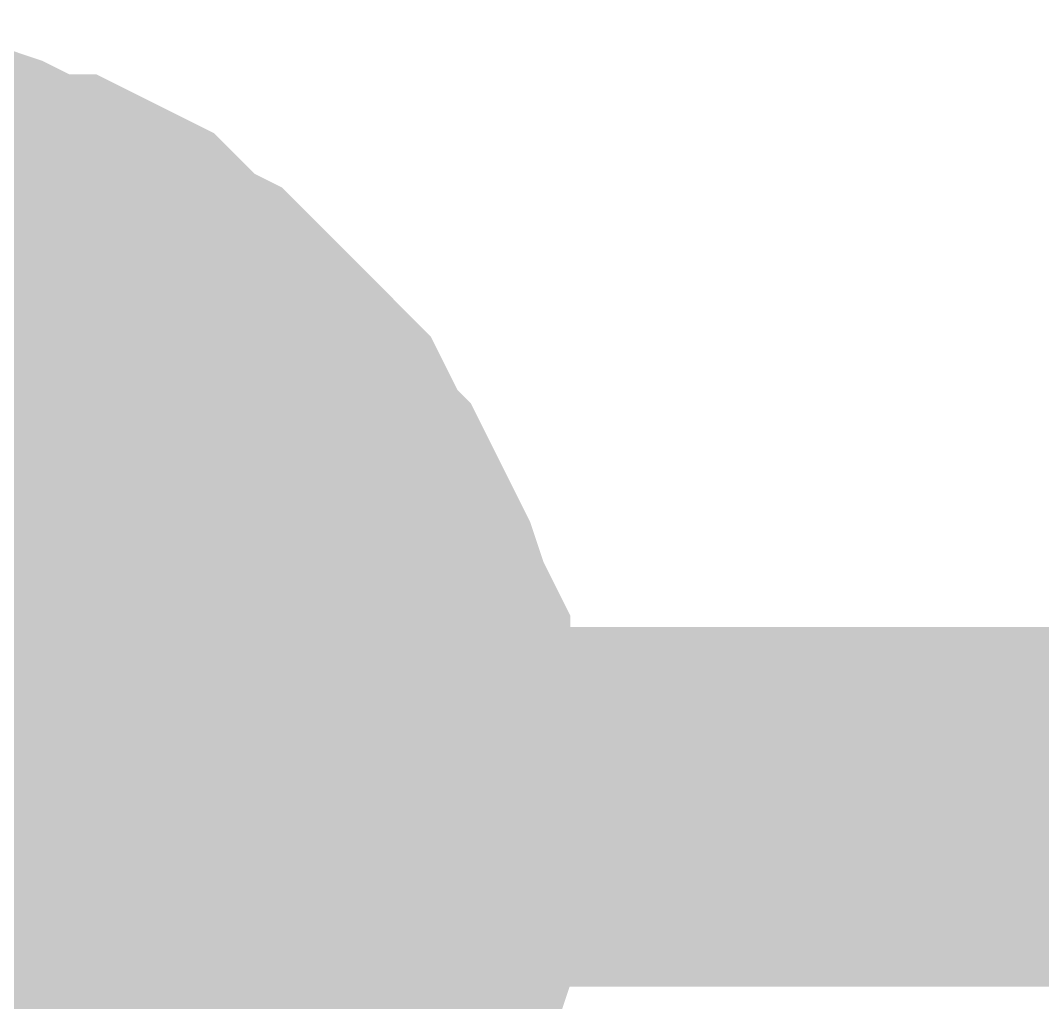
# Model space of a CAD drawing. Header units: inches. Extents: x 0 to 22.3, y 0 to 15.7.
# Drawn here: x 14.20782 to 14.24135, y 13.69307 to 13.72528 of the extents above; entities that cross this region are included whole.
import ezdxf

# ---------------------------------------------------------------- set-up
doc = ezdxf.new("R2010")
doc.units = ezdxf.units.IN
doc.header["$MEASUREMENT"] = 0
doc.layers.add('Sheet', color=255, linetype='Continuous')

msp = doc.modelspace()

# ---------------------------------------------------------------- linework, layer by layer
at = {"layer": 'Sheet'}
for points in [[(14.200955, 13.719378, 0.0118, 0.0118, 0), (14.202282, 13.719378, 0.0118, 0.0118, 0), (14.203166, 13.718936, 0.0118, 0.0118, 0), (14.20405, 13.718936, 0.0118, 0.0118, 0), (14.204934, 13.718936, 0.0118, 0.0118, 0), (14.20626, 13.718494, 0.0118, 0.0118, 0), (14.207144, 13.718052, 0.0118, 0.0118, 0), (14.208028, 13.71761, 0.0118, 0.0118, 0), (14.208912, 13.71761, 0.0118, 0.0118, 0), (14.209796, 13.717168, 0.0118, 0.0118, 0), (14.21068, 13.716726, 0.0118, 0.0118, 0), (14.211564, 13.715842, 0.0118, 0.0118, 0), (14.212006, 13.7154, 0.0118, 0.0118, 0), (14.212891, 13.714958, 0.0118, 0.0118, 0), (14.213775, 13.714074, 0.0118, 0.0118, 0), (14.214217, 13.713632, 0.0118, 0.0118, 0), (14.215101, 13.712748, 0.0118, 0.0118, 0), (14.215543, 13.712306, 0.0118, 0.0118, 0), (14.216427, 13.711422, 0.0118, 0.0118, 0), (14.216869, 13.710538, 0.0118, 0.0118, 0), (14.217311, 13.709654, 0.0118, 0.0118, 0), (14.217753, 13.709212, 0.0118, 0.0118, 0), (14.218195, 13.708328, 0.0118, 0.0118, 0), (14.218637, 13.707444, 0.0118, 0.0118, 0), (14.219079, 13.70656, 0.0118, 0.0118, 0), (14.219521, 13.705234, 0.0118, 0.0118, 0), (14.219963, 13.70435, 0.0118, 0.0118, 0), (14.219963, 13.703466, 0.0118, 0.0118, 0), (14.219963, 13.702582, 0.0118, 0.0118, 0), (14.220405, 13.701698, 0.0118, 0.0118, 0), (14.220405, 13.700372, 0.0118, 0.0118, 0), (14.220405, 13.699488, 0.0118, 0.0118, 0)], [(14.200955, 13.719378, 0.0118, 0.0118, 0), (14.202282, 13.719378, 0.0118, 0.0118, 0), (14.203166, 13.718936, 0.0118, 0.0118, 0), (14.20405, 13.718936, 0.0118, 0.0118, 0), (14.204934, 13.718936, 0.0118, 0.0118, 0), (14.20626, 13.718494, 0.0118, 0.0118, 0), (14.207144, 13.718052, 0.0118, 0.0118, 0), (14.208028, 13.71761, 0.0118, 0.0118, 0), (14.208912, 13.71761, 0.0118, 0.0118, 0), (14.209796, 13.717168, 0.0118, 0.0118, 0), (14.21068, 13.716726, 0.0118, 0.0118, 0), (14.211564, 13.715842, 0.0118, 0.0118, 0), (14.212006, 13.7154, 0.0118, 0.0118, 0), (14.212891, 13.714958, 0.0118, 0.0118, 0), (14.213775, 13.714074, 0.0118, 0.0118, 0), (14.214217, 13.713632, 0.0118, 0.0118, 0), (14.215101, 13.712748, 0.0118, 0.0118, 0), (14.215543, 13.712306, 0.0118, 0.0118, 0), (14.216427, 13.711422, 0.0118, 0.0118, 0), (14.216869, 13.710538, 0.0118, 0.0118, 0), (14.217311, 13.709654, 0.0118, 0.0118, 0), (14.217753, 13.709212, 0.0118, 0.0118, 0), (14.218195, 13.708328, 0.0118, 0.0118, 0), (14.218637, 13.707444, 0.0118, 0.0118, 0), (14.219079, 13.70656, 0.0118, 0.0118, 0), (14.219521, 13.705234, 0.0118, 0.0118, 0), (14.219963, 13.70435, 0.0118, 0.0118, 0), (14.219963, 13.703466, 0.0118, 0.0118, 0), (14.219963, 13.702582, 0.0118, 0.0118, 0), (14.220405, 13.701698, 0.0118, 0.0118, 0), (14.220405, 13.700372, 0.0118, 0.0118, 0), (14.220405, 13.699488, 0.0118, 0.0118, 0)], [(14.200955, 13.719378, 0.0118, 0.0118, 0), (14.202282, 13.719378, 0.0118, 0.0118, 0), (14.203166, 13.718936, 0.0118, 0.0118, 0), (14.20405, 13.718936, 0.0118, 0.0118, 0), (14.204934, 13.718936, 0.0118, 0.0118, 0), (14.20626, 13.718494, 0.0118, 0.0118, 0), (14.207144, 13.718052, 0.0118, 0.0118, 0), (14.208028, 13.71761, 0.0118, 0.0118, 0), (14.208912, 13.71761, 0.0118, 0.0118, 0), (14.209796, 13.717168, 0.0118, 0.0118, 0), (14.21068, 13.716726, 0.0118, 0.0118, 0), (14.211564, 13.715842, 0.0118, 0.0118, 0), (14.212006, 13.7154, 0.0118, 0.0118, 0), (14.212891, 13.714958, 0.0118, 0.0118, 0), (14.213775, 13.714074, 0.0118, 0.0118, 0), (14.214217, 13.713632, 0.0118, 0.0118, 0), (14.215101, 13.712748, 0.0118, 0.0118, 0), (14.215543, 13.712306, 0.0118, 0.0118, 0), (14.216427, 13.711422, 0.0118, 0.0118, 0), (14.216869, 13.710538, 0.0118, 0.0118, 0), (14.217311, 13.709654, 0.0118, 0.0118, 0), (14.217753, 13.709212, 0.0118, 0.0118, 0), (14.218195, 13.708328, 0.0118, 0.0118, 0), (14.218637, 13.707444, 0.0118, 0.0118, 0), (14.219079, 13.70656, 0.0118, 0.0118, 0), (14.219521, 13.705234, 0.0118, 0.0118, 0), (14.219963, 13.70435, 0.0118, 0.0118, 0), (14.219963, 13.703466, 0.0118, 0.0118, 0), (14.219963, 13.702582, 0.0118, 0.0118, 0), (14.220405, 13.701698, 0.0118, 0.0118, 0), (14.220405, 13.700372, 0.0118, 0.0118, 0), (14.220405, 13.699488, 0.0118, 0.0118, 0)], [(14.200955, 13.719378, 0.0118, 0.0118, 0), (14.202282, 13.719378, 0.0118, 0.0118, 0), (14.203166, 13.718936, 0.0118, 0.0118, 0), (14.20405, 13.718936, 0.0118, 0.0118, 0), (14.204934, 13.718936, 0.0118, 0.0118, 0), (14.20626, 13.718494, 0.0118, 0.0118, 0), (14.207144, 13.718052, 0.0118, 0.0118, 0), (14.208028, 13.71761, 0.0118, 0.0118, 0), (14.208912, 13.71761, 0.0118, 0.0118, 0), (14.209796, 13.717168, 0.0118, 0.0118, 0), (14.21068, 13.716726, 0.0118, 0.0118, 0), (14.211564, 13.715842, 0.0118, 0.0118, 0), (14.212006, 13.7154, 0.0118, 0.0118, 0), (14.212891, 13.714958, 0.0118, 0.0118, 0), (14.213775, 13.714074, 0.0118, 0.0118, 0), (14.214217, 13.713632, 0.0118, 0.0118, 0), (14.215101, 13.712748, 0.0118, 0.0118, 0), (14.215543, 13.712306, 0.0118, 0.0118, 0), (14.216427, 13.711422, 0.0118, 0.0118, 0), (14.216869, 13.710538, 0.0118, 0.0118, 0), (14.217311, 13.709654, 0.0118, 0.0118, 0), (14.217753, 13.709212, 0.0118, 0.0118, 0), (14.218195, 13.708328, 0.0118, 0.0118, 0), (14.218637, 13.707444, 0.0118, 0.0118, 0), (14.219079, 13.70656, 0.0118, 0.0118, 0), (14.219521, 13.705234, 0.0118, 0.0118, 0), (14.219963, 13.70435, 0.0118, 0.0118, 0), (14.219963, 13.703466, 0.0118, 0.0118, 0), (14.219963, 13.702582, 0.0118, 0.0118, 0), (14.220405, 13.701698, 0.0118, 0.0118, 0), (14.220405, 13.700372, 0.0118, 0.0118, 0), (14.220405, 13.699488, 0.0118, 0.0118, 0)], [(14.200955, 13.719378, 0.0118, 0.0118, 0), (14.202282, 13.719378, 0.0118, 0.0118, 0), (14.203166, 13.718936, 0.0118, 0.0118, 0), (14.20405, 13.718936, 0.0118, 0.0118, 0), (14.204934, 13.718936, 0.0118, 0.0118, 0), (14.20626, 13.718494, 0.0118, 0.0118, 0), (14.207144, 13.718052, 0.0118, 0.0118, 0), (14.208028, 13.71761, 0.0118, 0.0118, 0), (14.208912, 13.71761, 0.0118, 0.0118, 0), (14.209796, 13.717168, 0.0118, 0.0118, 0), (14.21068, 13.716726, 0.0118, 0.0118, 0), (14.211564, 13.715842, 0.0118, 0.0118, 0), (14.212006, 13.7154, 0.0118, 0.0118, 0), (14.212891, 13.714958, 0.0118, 0.0118, 0), (14.213775, 13.714074, 0.0118, 0.0118, 0), (14.214217, 13.713632, 0.0118, 0.0118, 0), (14.215101, 13.712748, 0.0118, 0.0118, 0), (14.215543, 13.712306, 0.0118, 0.0118, 0), (14.216427, 13.711422, 0.0118, 0.0118, 0), (14.216869, 13.710538, 0.0118, 0.0118, 0), (14.217311, 13.709654, 0.0118, 0.0118, 0), (14.217753, 13.709212, 0.0118, 0.0118, 0), (14.218195, 13.708328, 0.0118, 0.0118, 0), (14.218637, 13.707444, 0.0118, 0.0118, 0), (14.219079, 13.70656, 0.0118, 0.0118, 0), (14.219521, 13.705234, 0.0118, 0.0118, 0), (14.219963, 13.70435, 0.0118, 0.0118, 0), (14.219963, 13.703466, 0.0118, 0.0118, 0), (14.219963, 13.702582, 0.0118, 0.0118, 0), (14.220405, 13.701698, 0.0118, 0.0118, 0), (14.220405, 13.700372, 0.0118, 0.0118, 0), (14.220405, 13.699488, 0.0118, 0.0118, 0)], [(14.200955, 13.719378, 0.0118, 0.0118, 0), (14.202282, 13.719378, 0.0118, 0.0118, 0), (14.203166, 13.718936, 0.0118, 0.0118, 0), (14.20405, 13.718936, 0.0118, 0.0118, 0), (14.204934, 13.718936, 0.0118, 0.0118, 0), (14.20626, 13.718494, 0.0118, 0.0118, 0), (14.207144, 13.718052, 0.0118, 0.0118, 0), (14.208028, 13.71761, 0.0118, 0.0118, 0), (14.208912, 13.71761, 0.0118, 0.0118, 0), (14.209796, 13.717168, 0.0118, 0.0118, 0), (14.21068, 13.716726, 0.0118, 0.0118, 0), (14.211564, 13.715842, 0.0118, 0.0118, 0), (14.212006, 13.7154, 0.0118, 0.0118, 0), (14.212891, 13.714958, 0.0118, 0.0118, 0), (14.213775, 13.714074, 0.0118, 0.0118, 0), (14.214217, 13.713632, 0.0118, 0.0118, 0), (14.215101, 13.712748, 0.0118, 0.0118, 0), (14.215543, 13.712306, 0.0118, 0.0118, 0), (14.216427, 13.711422, 0.0118, 0.0118, 0), (14.216869, 13.710538, 0.0118, 0.0118, 0), (14.217311, 13.709654, 0.0118, 0.0118, 0), (14.217753, 13.709212, 0.0118, 0.0118, 0), (14.218195, 13.708328, 0.0118, 0.0118, 0), (14.218637, 13.707444, 0.0118, 0.0118, 0), (14.219079, 13.70656, 0.0118, 0.0118, 0), (14.219521, 13.705234, 0.0118, 0.0118, 0), (14.219963, 13.70435, 0.0118, 0.0118, 0), (14.219963, 13.703466, 0.0118, 0.0118, 0), (14.219963, 13.702582, 0.0118, 0.0118, 0), (14.220405, 13.701698, 0.0118, 0.0118, 0), (14.220405, 13.700372, 0.0118, 0.0118, 0), (14.220405, 13.699488, 0.0118, 0.0118, 0)], [(14.204934, 13.718936, 0.0039, 0.0039, 0), (14.20626, 13.718494, 0.0039, 0.0039, 0), (14.207144, 13.718052, 0.0039, 0.0039, 0), (14.208028, 13.71761, 0.0039, 0.0039, 0), (14.208912, 13.71761, 0.0039, 0.0039, 0), (14.209796, 13.717168, 0.0039, 0.0039, 0), (14.21068, 13.716726, 0.0039, 0.0039, 0), (14.211564, 13.715842, 0.0039, 0.0039, 0), (14.212006, 13.7154, 0.0039, 0.0039, 0), (14.212891, 13.714958, 0.0039, 0.0039, 0), (14.213775, 13.714074, 0.0039, 0.0039, 0), (14.214217, 13.713632, 0.0039, 0.0039, 0), (14.215101, 13.712748, 0.0039, 0.0039, 0), (14.215543, 13.712306, 0.0039, 0.0039, 0), (14.216427, 13.711422, 0.0039, 0.0039, 0), (14.216869, 13.710538, 0.0039, 0.0039, 0), (14.217311, 13.709654, 0.0039, 0.0039, 0), (14.217753, 13.709212, 0.0039, 0.0039, 0), (14.218195, 13.708328, 0.0039, 0.0039, 0), (14.218637, 13.707444, 0.0039, 0.0039, 0), (14.219079, 13.70656, 0.0039, 0.0039, 0), (14.219521, 13.705234, 0.0039, 0.0039, 0), (14.219963, 13.70435, 0.0039, 0.0039, 0), (14.219963, 13.703466, 0.0039, 0.0039, 0), (14.219963, 13.702582, 0.0039, 0.0039, 0), (14.220405, 13.701698, 0.0039, 0.0039, 0), (14.220405, 13.700372, 0.0039, 0.0039, 0), (14.220405, 13.699488, 0.0039, 0.0039, 0)], [(14.204934, 13.718936, 0.0039, 0.0039, 0), (14.20626, 13.718494, 0.0039, 0.0039, 0), (14.207144, 13.718052, 0.0039, 0.0039, 0), (14.208028, 13.71761, 0.0039, 0.0039, 0), (14.208912, 13.71761, 0.0039, 0.0039, 0), (14.209796, 13.717168, 0.0039, 0.0039, 0), (14.21068, 13.716726, 0.0039, 0.0039, 0), (14.211564, 13.715842, 0.0039, 0.0039, 0), (14.212006, 13.7154, 0.0039, 0.0039, 0), (14.212891, 13.714958, 0.0039, 0.0039, 0), (14.213775, 13.714074, 0.0039, 0.0039, 0), (14.214217, 13.713632, 0.0039, 0.0039, 0), (14.215101, 13.712748, 0.0039, 0.0039, 0), (14.215543, 13.712306, 0.0039, 0.0039, 0), (14.216427, 13.711422, 0.0039, 0.0039, 0), (14.216869, 13.710538, 0.0039, 0.0039, 0), (14.217311, 13.709654, 0.0039, 0.0039, 0), (14.217753, 13.709212, 0.0039, 0.0039, 0), (14.218195, 13.708328, 0.0039, 0.0039, 0), (14.218637, 13.707444, 0.0039, 0.0039, 0), (14.219079, 13.70656, 0.0039, 0.0039, 0), (14.219521, 13.705234, 0.0039, 0.0039, 0), (14.219963, 13.70435, 0.0039, 0.0039, 0), (14.219963, 13.703466, 0.0039, 0.0039, 0), (14.219963, 13.702582, 0.0039, 0.0039, 0), (14.220405, 13.701698, 0.0039, 0.0039, 0), (14.220405, 13.700372, 0.0039, 0.0039, 0), (14.220405, 13.699488, 0.0039, 0.0039, 0)], [(14.204934, 13.718936, 0.0039, 0.0039, 0), (14.20626, 13.718494, 0.0039, 0.0039, 0), (14.207144, 13.718052, 0.0039, 0.0039, 0), (14.208028, 13.71761, 0.0039, 0.0039, 0), (14.208912, 13.71761, 0.0039, 0.0039, 0), (14.209796, 13.717168, 0.0039, 0.0039, 0), (14.21068, 13.716726, 0.0039, 0.0039, 0), (14.211564, 13.715842, 0.0039, 0.0039, 0), (14.212006, 13.7154, 0.0039, 0.0039, 0), (14.212891, 13.714958, 0.0039, 0.0039, 0), (14.213775, 13.714074, 0.0039, 0.0039, 0), (14.214217, 13.713632, 0.0039, 0.0039, 0), (14.215101, 13.712748, 0.0039, 0.0039, 0), (14.215543, 13.712306, 0.0039, 0.0039, 0), (14.216427, 13.711422, 0.0039, 0.0039, 0), (14.216869, 13.710538, 0.0039, 0.0039, 0), (14.217311, 13.709654, 0.0039, 0.0039, 0), (14.217753, 13.709212, 0.0039, 0.0039, 0), (14.218195, 13.708328, 0.0039, 0.0039, 0), (14.218637, 13.707444, 0.0039, 0.0039, 0), (14.219079, 13.70656, 0.0039, 0.0039, 0), (14.219521, 13.705234, 0.0039, 0.0039, 0), (14.219963, 13.70435, 0.0039, 0.0039, 0), (14.219963, 13.703466, 0.0039, 0.0039, 0), (14.219963, 13.702582, 0.0039, 0.0039, 0), (14.220405, 13.701698, 0.0039, 0.0039, 0), (14.220405, 13.700372, 0.0039, 0.0039, 0), (14.220405, 13.699488, 0.0039, 0.0039, 0)], [(14.204934, 13.718936, 0.0039, 0.0039, 0), (14.20626, 13.718494, 0.0039, 0.0039, 0), (14.207144, 13.718052, 0.0039, 0.0039, 0), (14.208028, 13.71761, 0.0039, 0.0039, 0), (14.208912, 13.71761, 0.0039, 0.0039, 0), (14.209796, 13.717168, 0.0039, 0.0039, 0), (14.21068, 13.716726, 0.0039, 0.0039, 0), (14.211564, 13.715842, 0.0039, 0.0039, 0), (14.212006, 13.7154, 0.0039, 0.0039, 0), (14.212891, 13.714958, 0.0039, 0.0039, 0), (14.213775, 13.714074, 0.0039, 0.0039, 0), (14.214217, 13.713632, 0.0039, 0.0039, 0), (14.215101, 13.712748, 0.0039, 0.0039, 0), (14.215543, 13.712306, 0.0039, 0.0039, 0), (14.216427, 13.711422, 0.0039, 0.0039, 0), (14.216869, 13.710538, 0.0039, 0.0039, 0), (14.217311, 13.709654, 0.0039, 0.0039, 0), (14.217753, 13.709212, 0.0039, 0.0039, 0), (14.218195, 13.708328, 0.0039, 0.0039, 0), (14.218637, 13.707444, 0.0039, 0.0039, 0), (14.219079, 13.70656, 0.0039, 0.0039, 0), (14.219521, 13.705234, 0.0039, 0.0039, 0), (14.219963, 13.70435, 0.0039, 0.0039, 0), (14.219963, 13.703466, 0.0039, 0.0039, 0), (14.219963, 13.702582, 0.0039, 0.0039, 0), (14.220405, 13.701698, 0.0039, 0.0039, 0), (14.220405, 13.700372, 0.0039, 0.0039, 0), (14.220405, 13.699488, 0.0039, 0.0039, 0)], [(14.204934, 13.718936, 0.0039, 0.0039, 0), (14.20626, 13.718494, 0.0039, 0.0039, 0), (14.207144, 13.718052, 0.0039, 0.0039, 0), (14.208028, 13.71761, 0.0039, 0.0039, 0), (14.208912, 13.71761, 0.0039, 0.0039, 0), (14.209796, 13.717168, 0.0039, 0.0039, 0), (14.21068, 13.716726, 0.0039, 0.0039, 0), (14.211564, 13.715842, 0.0039, 0.0039, 0), (14.212006, 13.7154, 0.0039, 0.0039, 0), (14.212891, 13.714958, 0.0039, 0.0039, 0), (14.213775, 13.714074, 0.0039, 0.0039, 0), (14.214217, 13.713632, 0.0039, 0.0039, 0), (14.215101, 13.712748, 0.0039, 0.0039, 0), (14.215543, 13.712306, 0.0039, 0.0039, 0), (14.216427, 13.711422, 0.0039, 0.0039, 0), (14.216869, 13.710538, 0.0039, 0.0039, 0), (14.217311, 13.709654, 0.0039, 0.0039, 0), (14.217753, 13.709212, 0.0039, 0.0039, 0), (14.218195, 13.708328, 0.0039, 0.0039, 0), (14.218637, 13.707444, 0.0039, 0.0039, 0), (14.219079, 13.70656, 0.0039, 0.0039, 0), (14.219521, 13.705234, 0.0039, 0.0039, 0), (14.219963, 13.70435, 0.0039, 0.0039, 0), (14.219963, 13.703466, 0.0039, 0.0039, 0), (14.219963, 13.702582, 0.0039, 0.0039, 0), (14.220405, 13.701698, 0.0039, 0.0039, 0), (14.220405, 13.700372, 0.0039, 0.0039, 0), (14.220405, 13.699488, 0.0039, 0.0039, 0)], [(14.204934, 13.718936, 0.0039, 0.0039, 0), (14.20626, 13.718494, 0.0039, 0.0039, 0), (14.207144, 13.718052, 0.0039, 0.0039, 0), (14.208028, 13.71761, 0.0039, 0.0039, 0), (14.208912, 13.71761, 0.0039, 0.0039, 0), (14.209796, 13.717168, 0.0039, 0.0039, 0), (14.21068, 13.716726, 0.0039, 0.0039, 0), (14.211564, 13.715842, 0.0039, 0.0039, 0), (14.212006, 13.7154, 0.0039, 0.0039, 0), (14.212891, 13.714958, 0.0039, 0.0039, 0), (14.213775, 13.714074, 0.0039, 0.0039, 0), (14.214217, 13.713632, 0.0039, 0.0039, 0), (14.215101, 13.712748, 0.0039, 0.0039, 0), (14.215543, 13.712306, 0.0039, 0.0039, 0), (14.216427, 13.711422, 0.0039, 0.0039, 0), (14.216869, 13.710538, 0.0039, 0.0039, 0), (14.217311, 13.709654, 0.0039, 0.0039, 0), (14.217753, 13.709212, 0.0039, 0.0039, 0), (14.218195, 13.708328, 0.0039, 0.0039, 0), (14.218637, 13.707444, 0.0039, 0.0039, 0), (14.219079, 13.70656, 0.0039, 0.0039, 0), (14.219521, 13.705234, 0.0039, 0.0039, 0), (14.219963, 13.70435, 0.0039, 0.0039, 0), (14.219963, 13.703466, 0.0039, 0.0039, 0), (14.219963, 13.702582, 0.0039, 0.0039, 0), (14.220405, 13.701698, 0.0039, 0.0039, 0), (14.220405, 13.700372, 0.0039, 0.0039, 0), (14.220405, 13.699488, 0.0039, 0.0039, 0)], [(14.300414, 13.699488, 0.0118, 0.0118, 0), (14.200071, 13.699488, 0.0118, 0.0118, 0)], [(14.220405, 13.699488, 0.0118, 0.0118, 0), (14.220405, 13.698604, 0.0118, 0.0118, 0), (14.220405, 13.697278, 0.0118, 0.0118, 0), (14.219963, 13.696394, 0.0118, 0.0118, 0), (14.219963, 13.69551, 0.0118, 0.0118, 0), (14.219963, 13.694626, 0.0118, 0.0118, 0), (14.219521, 13.6933, 0.0118, 0.0118, 0), (14.219079, 13.692416, 0.0118, 0.0118, 0), (14.218637, 13.691532, 0.0118, 0.0118, 0), (14.218195, 13.690648, 0.0118, 0.0118, 0), (14.217753, 13.689764, 0.0118, 0.0118, 0), (14.217311, 13.68888, 0.0118, 0.0118, 0), (14.216869, 13.687995, 0.0118, 0.0118, 0), (14.216427, 13.687553, 0.0118, 0.0118, 0), (14.215543, 13.686669, 0.0118, 0.0118, 0)], [(14.220405, 13.699488, 0.0118, 0.0118, 0), (14.220405, 13.698604, 0.0118, 0.0118, 0), (14.220405, 13.697278, 0.0118, 0.0118, 0), (14.219963, 13.696394, 0.0118, 0.0118, 0), (14.219963, 13.69551, 0.0118, 0.0118, 0), (14.219963, 13.694626, 0.0118, 0.0118, 0), (14.219521, 13.6933, 0.0118, 0.0118, 0), (14.219079, 13.692416, 0.0118, 0.0118, 0), (14.218637, 13.691532, 0.0118, 0.0118, 0), (14.218195, 13.690648, 0.0118, 0.0118, 0), (14.217753, 13.689764, 0.0118, 0.0118, 0), (14.217311, 13.68888, 0.0118, 0.0118, 0), (14.216869, 13.687995, 0.0118, 0.0118, 0), (14.216427, 13.687553, 0.0118, 0.0118, 0), (14.215543, 13.686669, 0.0118, 0.0118, 0)], [(14.220405, 13.699488, 0.0118, 0.0118, 0), (14.220405, 13.698604, 0.0118, 0.0118, 0), (14.220405, 13.697278, 0.0118, 0.0118, 0), (14.219963, 13.696394, 0.0118, 0.0118, 0), (14.219963, 13.69551, 0.0118, 0.0118, 0), (14.219963, 13.694626, 0.0118, 0.0118, 0), (14.219521, 13.6933, 0.0118, 0.0118, 0), (14.219079, 13.692416, 0.0118, 0.0118, 0), (14.218637, 13.691532, 0.0118, 0.0118, 0), (14.218195, 13.690648, 0.0118, 0.0118, 0), (14.217753, 13.689764, 0.0118, 0.0118, 0), (14.217311, 13.68888, 0.0118, 0.0118, 0), (14.216869, 13.687995, 0.0118, 0.0118, 0), (14.216427, 13.687553, 0.0118, 0.0118, 0), (14.215543, 13.686669, 0.0118, 0.0118, 0)], [(14.220405, 13.699488, 0.0118, 0.0118, 0), (14.220405, 13.698604, 0.0118, 0.0118, 0), (14.220405, 13.697278, 0.0118, 0.0118, 0), (14.219963, 13.696394, 0.0118, 0.0118, 0), (14.219963, 13.69551, 0.0118, 0.0118, 0), (14.219963, 13.694626, 0.0118, 0.0118, 0), (14.219521, 13.6933, 0.0118, 0.0118, 0), (14.219079, 13.692416, 0.0118, 0.0118, 0), (14.218637, 13.691532, 0.0118, 0.0118, 0), (14.218195, 13.690648, 0.0118, 0.0118, 0), (14.217753, 13.689764, 0.0118, 0.0118, 0), (14.217311, 13.68888, 0.0118, 0.0118, 0), (14.216869, 13.687995, 0.0118, 0.0118, 0), (14.216427, 13.687553, 0.0118, 0.0118, 0), (14.215543, 13.686669, 0.0118, 0.0118, 0)], [(14.220405, 13.699488, 0.0118, 0.0118, 0), (14.220405, 13.698604, 0.0118, 0.0118, 0), (14.220405, 13.697278, 0.0118, 0.0118, 0), (14.219963, 13.696394, 0.0118, 0.0118, 0), (14.219963, 13.69551, 0.0118, 0.0118, 0), (14.219963, 13.694626, 0.0118, 0.0118, 0), (14.219521, 13.6933, 0.0118, 0.0118, 0), (14.219079, 13.692416, 0.0118, 0.0118, 0), (14.218637, 13.691532, 0.0118, 0.0118, 0), (14.218195, 13.690648, 0.0118, 0.0118, 0), (14.217753, 13.689764, 0.0118, 0.0118, 0), (14.217311, 13.68888, 0.0118, 0.0118, 0), (14.216869, 13.687995, 0.0118, 0.0118, 0), (14.216427, 13.687553, 0.0118, 0.0118, 0), (14.215543, 13.686669, 0.0118, 0.0118, 0)], [(14.220405, 13.699488, 0.0118, 0.0118, 0), (14.220405, 13.698604, 0.0118, 0.0118, 0), (14.220405, 13.697278, 0.0118, 0.0118, 0), (14.219963, 13.696394, 0.0118, 0.0118, 0), (14.219963, 13.69551, 0.0118, 0.0118, 0), (14.219963, 13.694626, 0.0118, 0.0118, 0), (14.219521, 13.6933, 0.0118, 0.0118, 0), (14.219079, 13.692416, 0.0118, 0.0118, 0), (14.218637, 13.691532, 0.0118, 0.0118, 0), (14.218195, 13.690648, 0.0118, 0.0118, 0), (14.217753, 13.689764, 0.0118, 0.0118, 0), (14.217311, 13.68888, 0.0118, 0.0118, 0), (14.216869, 13.687995, 0.0118, 0.0118, 0), (14.216427, 13.687553, 0.0118, 0.0118, 0), (14.215543, 13.686669, 0.0118, 0.0118, 0)], [(14.220405, 13.699488, 0.0118, 0.0118, 0), (14.220405, 13.699488, 0.0118, 0.0118, 0), (14.220405, 13.699488, 0.0118, 0.0118, 0), (14.220405, 13.699488, 0.0118, 0.0118, 0), (14.220405, 13.699488, 0.0118, 0.0118, 0), (14.220405, 13.699488, 0.0118, 0.0118, 0), (14.220405, 13.699488, 0.0118, 0.0118, 0), (14.220405, 13.699488, 0.0118, 0.0118, 0), (14.220405, 13.699488, 0.0118, 0.0118, 0), (14.220405, 13.699488, 0.0118, 0.0118, 0), (14.220405, 13.699488, 0.0118, 0.0118, 0), (14.220405, 13.699488, 0.0118, 0.0118, 0), (14.220405, 13.699488, 0.0118, 0.0118, 0), (14.220405, 13.699488, 0.0118, 0.0118, 0), (14.220405, 13.699488, 0.0118, 0.0118, 0), (14.220405, 13.699488, 0.0118, 0.0118, 0), (14.220405, 13.699488, 0.0118, 0.0118, 0), (14.220405, 13.699488, 0.0118, 0.0118, 0), (14.220405, 13.699488, 0.0118, 0.0118, 0), (14.220405, 13.699488, 0.0118, 0.0118, 0), (14.220405, 13.699488, 0.0118, 0.0118, 0), (14.220405, 13.699488, 0.0118, 0.0118, 0), (14.220405, 13.699488, 0.0118, 0.0118, 0), (14.220405, 13.699488, 0.0118, 0.0118, 0), (14.220405, 13.699488, 0.0118, 0.0118, 0), (14.220405, 13.699488, 0.0118, 0.0118, 0), (14.220405, 13.699488, 0.0118, 0.0118, 0), (14.220405, 13.699488, 0.0118, 0.0118, 0), (14.220405, 13.699488, 0.0118, 0.0118, 0), (14.220405, 13.699488, 0.0118, 0.0118, 0), (14.220405, 13.699488, 0.0118, 0.0118, 0), (14.220405, 13.699488, 0.0118, 0.0118, 0), (14.220405, 13.699488, 0.0118, 0.0118, 0)], [(14.220405, 13.699488, 0.0118, 0.0118, 0), (14.220405, 13.699488, 0.0118, 0.0118, 0)], [(14.220405, 13.699488, 0.0118, 0.0118, 0), (14.220405, 13.699488, 0.0118, 0.0118, 0), (14.220405, 13.699488, 0.0118, 0.0118, 0), (14.220405, 13.699488, 0.0118, 0.0118, 0), (14.220405, 13.699488, 0.0118, 0.0118, 0), (14.220405, 13.699488, 0.0118, 0.0118, 0), (14.220405, 13.699488, 0.0118, 0.0118, 0), (14.220405, 13.699488, 0.0118, 0.0118, 0), (14.220405, 13.699488, 0.0118, 0.0118, 0), (14.220405, 13.699488, 0.0118, 0.0118, 0), (14.220405, 13.699488, 0.0118, 0.0118, 0), (14.220405, 13.699488, 0.0118, 0.0118, 0), (14.220405, 13.699488, 0.0118, 0.0118, 0), (14.220405, 13.699488, 0.0118, 0.0118, 0), (14.220405, 13.699488, 0.0118, 0.0118, 0), (14.220405, 13.699488, 0.0118, 0.0118, 0), (14.220405, 13.699488, 0.0118, 0.0118, 0), (14.220405, 13.699488, 0.0118, 0.0118, 0), (14.220405, 13.699488, 0.0118, 0.0118, 0), (14.220405, 13.699488, 0.0118, 0.0118, 0), (14.220405, 13.699488, 0.0118, 0.0118, 0), (14.220405, 13.699488, 0.0118, 0.0118, 0), (14.220405, 13.699488, 0.0118, 0.0118, 0), (14.220405, 13.699488, 0.0118, 0.0118, 0), (14.220405, 13.699488, 0.0118, 0.0118, 0), (14.220405, 13.699488, 0.0118, 0.0118, 0), (14.220405, 13.699488, 0.0118, 0.0118, 0), (14.220405, 13.699488, 0.0118, 0.0118, 0), (14.220405, 13.699488, 0.0118, 0.0118, 0), (14.220405, 13.699488, 0.0118, 0.0118, 0), (14.220405, 13.699488, 0.0118, 0.0118, 0), (14.220405, 13.699488, 0.0118, 0.0118, 0), (14.220405, 13.699488, 0.0118, 0.0118, 0)], [(14.220405, 13.699488, 0.0118, 0.0118, 0), (14.220405, 13.699488, 0.0118, 0.0118, 0)], [(14.220405, 13.699488, 0.0118, 0.0118, 0), (14.220405, 13.699488, 0.0118, 0.0118, 0), (14.220405, 13.699488, 0.0118, 0.0118, 0), (14.220405, 13.699488, 0.0118, 0.0118, 0), (14.220405, 13.699488, 0.0118, 0.0118, 0), (14.220405, 13.699488, 0.0118, 0.0118, 0), (14.220405, 13.699488, 0.0118, 0.0118, 0), (14.220405, 13.699488, 0.0118, 0.0118, 0), (14.220405, 13.699488, 0.0118, 0.0118, 0), (14.220405, 13.699488, 0.0118, 0.0118, 0), (14.220405, 13.699488, 0.0118, 0.0118, 0), (14.220405, 13.699488, 0.0118, 0.0118, 0), (14.220405, 13.699488, 0.0118, 0.0118, 0), (14.220405, 13.699488, 0.0118, 0.0118, 0), (14.220405, 13.699488, 0.0118, 0.0118, 0), (14.220405, 13.699488, 0.0118, 0.0118, 0), (14.220405, 13.699488, 0.0118, 0.0118, 0), (14.220405, 13.699488, 0.0118, 0.0118, 0), (14.220405, 13.699488, 0.0118, 0.0118, 0), (14.220405, 13.699488, 0.0118, 0.0118, 0), (14.220405, 13.699488, 0.0118, 0.0118, 0), (14.220405, 13.699488, 0.0118, 0.0118, 0), (14.220405, 13.699488, 0.0118, 0.0118, 0), (14.220405, 13.699488, 0.0118, 0.0118, 0), (14.220405, 13.699488, 0.0118, 0.0118, 0), (14.220405, 13.699488, 0.0118, 0.0118, 0), (14.220405, 13.699488, 0.0118, 0.0118, 0), (14.220405, 13.699488, 0.0118, 0.0118, 0), (14.220405, 13.699488, 0.0118, 0.0118, 0), (14.220405, 13.699488, 0.0118, 0.0118, 0), (14.220405, 13.699488, 0.0118, 0.0118, 0), (14.220405, 13.699488, 0.0118, 0.0118, 0), (14.220405, 13.699488, 0.0118, 0.0118, 0)], [(14.220405, 13.699488, 0.0118, 0.0118, 0), (14.220405, 13.699488, 0.0118, 0.0118, 0)], [(14.220405, 13.699488, 0.0118, 0.0118, 0), (14.220405, 13.699488, 0.0118, 0.0118, 0), (14.220405, 13.699488, 0.0118, 0.0118, 0), (14.220405, 13.699488, 0.0118, 0.0118, 0), (14.220405, 13.699488, 0.0118, 0.0118, 0), (14.220405, 13.699488, 0.0118, 0.0118, 0), (14.220405, 13.699488, 0.0118, 0.0118, 0), (14.220405, 13.699488, 0.0118, 0.0118, 0), (14.220405, 13.699488, 0.0118, 0.0118, 0), (14.220405, 13.699488, 0.0118, 0.0118, 0), (14.220405, 13.699488, 0.0118, 0.0118, 0), (14.220405, 13.699488, 0.0118, 0.0118, 0), (14.220405, 13.699488, 0.0118, 0.0118, 0), (14.220405, 13.699488, 0.0118, 0.0118, 0), (14.220405, 13.699488, 0.0118, 0.0118, 0), (14.220405, 13.699488, 0.0118, 0.0118, 0), (14.220405, 13.699488, 0.0118, 0.0118, 0), (14.220405, 13.699488, 0.0118, 0.0118, 0), (14.220405, 13.699488, 0.0118, 0.0118, 0), (14.220405, 13.699488, 0.0118, 0.0118, 0), (14.220405, 13.699488, 0.0118, 0.0118, 0), (14.220405, 13.699488, 0.0118, 0.0118, 0), (14.220405, 13.699488, 0.0118, 0.0118, 0), (14.220405, 13.699488, 0.0118, 0.0118, 0), (14.220405, 13.699488, 0.0118, 0.0118, 0), (14.220405, 13.699488, 0.0118, 0.0118, 0), (14.220405, 13.699488, 0.0118, 0.0118, 0), (14.220405, 13.699488, 0.0118, 0.0118, 0), (14.220405, 13.699488, 0.0118, 0.0118, 0), (14.220405, 13.699488, 0.0118, 0.0118, 0), (14.220405, 13.699488, 0.0118, 0.0118, 0), (14.220405, 13.699488, 0.0118, 0.0118, 0), (14.220405, 13.699488, 0.0118, 0.0118, 0)], [(14.220405, 13.699488, 0.0118, 0.0118, 0), (14.220405, 13.699488, 0.0118, 0.0118, 0)], [(14.220405, 13.699488, 0.0118, 0.0118, 0), (14.220405, 13.699488, 0.0118, 0.0118, 0), (14.220405, 13.699488, 0.0118, 0.0118, 0), (14.220405, 13.699488, 0.0118, 0.0118, 0), (14.220405, 13.699488, 0.0118, 0.0118, 0), (14.220405, 13.699488, 0.0118, 0.0118, 0), (14.220405, 13.699488, 0.0118, 0.0118, 0), (14.220405, 13.699488, 0.0118, 0.0118, 0), (14.220405, 13.699488, 0.0118, 0.0118, 0), (14.220405, 13.699488, 0.0118, 0.0118, 0), (14.220405, 13.699488, 0.0118, 0.0118, 0), (14.220405, 13.699488, 0.0118, 0.0118, 0), (14.220405, 13.699488, 0.0118, 0.0118, 0), (14.220405, 13.699488, 0.0118, 0.0118, 0), (14.220405, 13.699488, 0.0118, 0.0118, 0), (14.220405, 13.699488, 0.0118, 0.0118, 0), (14.220405, 13.699488, 0.0118, 0.0118, 0), (14.220405, 13.699488, 0.0118, 0.0118, 0), (14.220405, 13.699488, 0.0118, 0.0118, 0), (14.220405, 13.699488, 0.0118, 0.0118, 0), (14.220405, 13.699488, 0.0118, 0.0118, 0), (14.220405, 13.699488, 0.0118, 0.0118, 0), (14.220405, 13.699488, 0.0118, 0.0118, 0), (14.220405, 13.699488, 0.0118, 0.0118, 0), (14.220405, 13.699488, 0.0118, 0.0118, 0), (14.220405, 13.699488, 0.0118, 0.0118, 0), (14.220405, 13.699488, 0.0118, 0.0118, 0), (14.220405, 13.699488, 0.0118, 0.0118, 0), (14.220405, 13.699488, 0.0118, 0.0118, 0), (14.220405, 13.699488, 0.0118, 0.0118, 0), (14.220405, 13.699488, 0.0118, 0.0118, 0), (14.220405, 13.699488, 0.0118, 0.0118, 0), (14.220405, 13.699488, 0.0118, 0.0118, 0)], [(14.220405, 13.699488, 0.0118, 0.0118, 0), (14.220405, 13.699488, 0.0118, 0.0118, 0)], [(14.220405, 13.699488, 0.0118, 0.0118, 0), (14.220405, 13.699488, 0.0118, 0.0118, 0), (14.220405, 13.699488, 0.0118, 0.0118, 0), (14.220405, 13.699488, 0.0118, 0.0118, 0), (14.220405, 13.699488, 0.0118, 0.0118, 0), (14.220405, 13.699488, 0.0118, 0.0118, 0), (14.220405, 13.699488, 0.0118, 0.0118, 0), (14.220405, 13.699488, 0.0118, 0.0118, 0), (14.220405, 13.699488, 0.0118, 0.0118, 0), (14.220405, 13.699488, 0.0118, 0.0118, 0), (14.220405, 13.699488, 0.0118, 0.0118, 0), (14.220405, 13.699488, 0.0118, 0.0118, 0), (14.220405, 13.699488, 0.0118, 0.0118, 0), (14.220405, 13.699488, 0.0118, 0.0118, 0), (14.220405, 13.699488, 0.0118, 0.0118, 0), (14.220405, 13.699488, 0.0118, 0.0118, 0), (14.220405, 13.699488, 0.0118, 0.0118, 0), (14.220405, 13.699488, 0.0118, 0.0118, 0), (14.220405, 13.699488, 0.0118, 0.0118, 0), (14.220405, 13.699488, 0.0118, 0.0118, 0), (14.220405, 13.699488, 0.0118, 0.0118, 0), (14.220405, 13.699488, 0.0118, 0.0118, 0), (14.220405, 13.699488, 0.0118, 0.0118, 0), (14.220405, 13.699488, 0.0118, 0.0118, 0), (14.220405, 13.699488, 0.0118, 0.0118, 0), (14.220405, 13.699488, 0.0118, 0.0118, 0), (14.220405, 13.699488, 0.0118, 0.0118, 0), (14.220405, 13.699488, 0.0118, 0.0118, 0), (14.220405, 13.699488, 0.0118, 0.0118, 0), (14.220405, 13.699488, 0.0118, 0.0118, 0), (14.220405, 13.699488, 0.0118, 0.0118, 0), (14.220405, 13.699488, 0.0118, 0.0118, 0), (14.220405, 13.699488, 0.0118, 0.0118, 0)], [(14.220405, 13.699488, 0.0118, 0.0118, 0), (14.220405, 13.699488, 0.0118, 0.0118, 0)], [(14.220405, 13.699488, 0.0039, 0.0039, 0), (14.220405, 13.698604, 0.0039, 0.0039, 0), (14.220405, 13.697278, 0.0039, 0.0039, 0), (14.219963, 13.696394, 0.0039, 0.0039, 0), (14.219963, 13.69551, 0.0039, 0.0039, 0), (14.219963, 13.694626, 0.0039, 0.0039, 0), (14.219521, 13.6933, 0.0039, 0.0039, 0), (14.219079, 13.692416, 0.0039, 0.0039, 0), (14.218637, 13.691532, 0.0039, 0.0039, 0), (14.218195, 13.690648, 0.0039, 0.0039, 0)], [(14.220405, 13.699488, 0.0039, 0.0039, 0), (14.220405, 13.698604, 0.0039, 0.0039, 0), (14.220405, 13.697278, 0.0039, 0.0039, 0), (14.219963, 13.696394, 0.0039, 0.0039, 0), (14.219963, 13.69551, 0.0039, 0.0039, 0), (14.219963, 13.694626, 0.0039, 0.0039, 0), (14.219521, 13.6933, 0.0039, 0.0039, 0), (14.219079, 13.692416, 0.0039, 0.0039, 0), (14.218637, 13.691532, 0.0039, 0.0039, 0), (14.218195, 13.690648, 0.0039, 0.0039, 0)], [(14.220405, 13.699488, 0.0039, 0.0039, 0), (14.220405, 13.698604, 0.0039, 0.0039, 0), (14.220405, 13.697278, 0.0039, 0.0039, 0), (14.219963, 13.696394, 0.0039, 0.0039, 0), (14.219963, 13.69551, 0.0039, 0.0039, 0), (14.219963, 13.694626, 0.0039, 0.0039, 0), (14.219521, 13.6933, 0.0039, 0.0039, 0), (14.219079, 13.692416, 0.0039, 0.0039, 0), (14.218637, 13.691532, 0.0039, 0.0039, 0), (14.218195, 13.690648, 0.0039, 0.0039, 0)], [(14.220405, 13.699488, 0.0039, 0.0039, 0), (14.220405, 13.698604, 0.0039, 0.0039, 0), (14.220405, 13.697278, 0.0039, 0.0039, 0), (14.219963, 13.696394, 0.0039, 0.0039, 0), (14.219963, 13.69551, 0.0039, 0.0039, 0), (14.219963, 13.694626, 0.0039, 0.0039, 0), (14.219521, 13.6933, 0.0039, 0.0039, 0), (14.219079, 13.692416, 0.0039, 0.0039, 0), (14.218637, 13.691532, 0.0039, 0.0039, 0), (14.218195, 13.690648, 0.0039, 0.0039, 0)], [(14.220405, 13.699488, 0.0039, 0.0039, 0), (14.220405, 13.698604, 0.0039, 0.0039, 0), (14.220405, 13.697278, 0.0039, 0.0039, 0), (14.219963, 13.696394, 0.0039, 0.0039, 0), (14.219963, 13.69551, 0.0039, 0.0039, 0), (14.219963, 13.694626, 0.0039, 0.0039, 0), (14.219521, 13.6933, 0.0039, 0.0039, 0), (14.219079, 13.692416, 0.0039, 0.0039, 0), (14.218637, 13.691532, 0.0039, 0.0039, 0), (14.218195, 13.690648, 0.0039, 0.0039, 0)], [(14.220405, 13.699488, 0.0039, 0.0039, 0), (14.220405, 13.698604, 0.0039, 0.0039, 0), (14.220405, 13.697278, 0.0039, 0.0039, 0), (14.219963, 13.696394, 0.0039, 0.0039, 0), (14.219963, 13.69551, 0.0039, 0.0039, 0), (14.219963, 13.694626, 0.0039, 0.0039, 0), (14.219521, 13.6933, 0.0039, 0.0039, 0), (14.219079, 13.692416, 0.0039, 0.0039, 0), (14.218637, 13.691532, 0.0039, 0.0039, 0), (14.218195, 13.690648, 0.0039, 0.0039, 0)], [(14.220405, 13.699488, 0.0039, 0.0039, 0), (14.220405, 13.699488, 0.0039, 0.0039, 0), (14.220405, 13.699488, 0.0039, 0.0039, 0), (14.220405, 13.699488, 0.0039, 0.0039, 0), (14.220405, 13.699488, 0.0039, 0.0039, 0), (14.220405, 13.699488, 0.0039, 0.0039, 0), (14.220405, 13.699488, 0.0039, 0.0039, 0), (14.220405, 13.699488, 0.0039, 0.0039, 0), (14.220405, 13.699488, 0.0039, 0.0039, 0), (14.220405, 13.699488, 0.0039, 0.0039, 0), (14.220405, 13.699488, 0.0039, 0.0039, 0), (14.220405, 13.699488, 0.0039, 0.0039, 0), (14.220405, 13.699488, 0.0039, 0.0039, 0), (14.220405, 13.699488, 0.0039, 0.0039, 0), (14.220405, 13.699488, 0.0039, 0.0039, 0), (14.220405, 13.699488, 0.0039, 0.0039, 0), (14.220405, 13.699488, 0.0039, 0.0039, 0), (14.220405, 13.699488, 0.0039, 0.0039, 0), (14.220405, 13.699488, 0.0039, 0.0039, 0), (14.220405, 13.699488, 0.0039, 0.0039, 0), (14.220405, 13.699488, 0.0039, 0.0039, 0), (14.220405, 13.699488, 0.0039, 0.0039, 0), (14.220405, 13.699488, 0.0039, 0.0039, 0), (14.220405, 13.699488, 0.0039, 0.0039, 0), (14.220405, 13.699488, 0.0039, 0.0039, 0), (14.220405, 13.699488, 0.0039, 0.0039, 0), (14.220405, 13.699488, 0.0039, 0.0039, 0), (14.220405, 13.699488, 0.0039, 0.0039, 0), (14.220405, 13.699488, 0.0039, 0.0039, 0), (14.220405, 13.699488, 0.0039, 0.0039, 0), (14.220405, 13.699488, 0.0039, 0.0039, 0), (14.220405, 13.699488, 0.0039, 0.0039, 0), (14.220405, 13.699488, 0.0039, 0.0039, 0)], [(14.220405, 13.699488, 0.0039, 0.0039, 0), (14.220405, 13.699488, 0.0039, 0.0039, 0)], [(14.220405, 13.699488, 0.0039, 0.0039, 0), (14.220405, 13.699488, 0.0039, 0.0039, 0), (14.220405, 13.699488, 0.0039, 0.0039, 0), (14.220405, 13.699488, 0.0039, 0.0039, 0), (14.220405, 13.699488, 0.0039, 0.0039, 0), (14.220405, 13.699488, 0.0039, 0.0039, 0), (14.220405, 13.699488, 0.0039, 0.0039, 0), (14.220405, 13.699488, 0.0039, 0.0039, 0), (14.220405, 13.699488, 0.0039, 0.0039, 0), (14.220405, 13.699488, 0.0039, 0.0039, 0), (14.220405, 13.699488, 0.0039, 0.0039, 0), (14.220405, 13.699488, 0.0039, 0.0039, 0), (14.220405, 13.699488, 0.0039, 0.0039, 0), (14.220405, 13.699488, 0.0039, 0.0039, 0), (14.220405, 13.699488, 0.0039, 0.0039, 0), (14.220405, 13.699488, 0.0039, 0.0039, 0), (14.220405, 13.699488, 0.0039, 0.0039, 0), (14.220405, 13.699488, 0.0039, 0.0039, 0), (14.220405, 13.699488, 0.0039, 0.0039, 0), (14.220405, 13.699488, 0.0039, 0.0039, 0), (14.220405, 13.699488, 0.0039, 0.0039, 0), (14.220405, 13.699488, 0.0039, 0.0039, 0), (14.220405, 13.699488, 0.0039, 0.0039, 0), (14.220405, 13.699488, 0.0039, 0.0039, 0), (14.220405, 13.699488, 0.0039, 0.0039, 0), (14.220405, 13.699488, 0.0039, 0.0039, 0), (14.220405, 13.699488, 0.0039, 0.0039, 0), (14.220405, 13.699488, 0.0039, 0.0039, 0), (14.220405, 13.699488, 0.0039, 0.0039, 0), (14.220405, 13.699488, 0.0039, 0.0039, 0), (14.220405, 13.699488, 0.0039, 0.0039, 0), (14.220405, 13.699488, 0.0039, 0.0039, 0), (14.220405, 13.699488, 0.0039, 0.0039, 0)], [(14.220405, 13.699488, 0.0039, 0.0039, 0), (14.220405, 13.699488, 0.0039, 0.0039, 0)], [(14.220405, 13.699488, 0.0039, 0.0039, 0), (14.220405, 13.699488, 0.0039, 0.0039, 0), (14.220405, 13.699488, 0.0039, 0.0039, 0), (14.220405, 13.699488, 0.0039, 0.0039, 0), (14.220405, 13.699488, 0.0039, 0.0039, 0), (14.220405, 13.699488, 0.0039, 0.0039, 0), (14.220405, 13.699488, 0.0039, 0.0039, 0), (14.220405, 13.699488, 0.0039, 0.0039, 0), (14.220405, 13.699488, 0.0039, 0.0039, 0), (14.220405, 13.699488, 0.0039, 0.0039, 0), (14.220405, 13.699488, 0.0039, 0.0039, 0), (14.220405, 13.699488, 0.0039, 0.0039, 0), (14.220405, 13.699488, 0.0039, 0.0039, 0), (14.220405, 13.699488, 0.0039, 0.0039, 0), (14.220405, 13.699488, 0.0039, 0.0039, 0), (14.220405, 13.699488, 0.0039, 0.0039, 0), (14.220405, 13.699488, 0.0039, 0.0039, 0), (14.220405, 13.699488, 0.0039, 0.0039, 0), (14.220405, 13.699488, 0.0039, 0.0039, 0), (14.220405, 13.699488, 0.0039, 0.0039, 0), (14.220405, 13.699488, 0.0039, 0.0039, 0), (14.220405, 13.699488, 0.0039, 0.0039, 0), (14.220405, 13.699488, 0.0039, 0.0039, 0), (14.220405, 13.699488, 0.0039, 0.0039, 0), (14.220405, 13.699488, 0.0039, 0.0039, 0), (14.220405, 13.699488, 0.0039, 0.0039, 0), (14.220405, 13.699488, 0.0039, 0.0039, 0), (14.220405, 13.699488, 0.0039, 0.0039, 0), (14.220405, 13.699488, 0.0039, 0.0039, 0), (14.220405, 13.699488, 0.0039, 0.0039, 0), (14.220405, 13.699488, 0.0039, 0.0039, 0), (14.220405, 13.699488, 0.0039, 0.0039, 0), (14.220405, 13.699488, 0.0039, 0.0039, 0)], [(14.220405, 13.699488, 0.0039, 0.0039, 0), (14.220405, 13.699488, 0.0039, 0.0039, 0)], [(14.220405, 13.699488, 0.0039, 0.0039, 0), (14.220405, 13.699488, 0.0039, 0.0039, 0), (14.220405, 13.699488, 0.0039, 0.0039, 0), (14.220405, 13.699488, 0.0039, 0.0039, 0), (14.220405, 13.699488, 0.0039, 0.0039, 0), (14.220405, 13.699488, 0.0039, 0.0039, 0), (14.220405, 13.699488, 0.0039, 0.0039, 0), (14.220405, 13.699488, 0.0039, 0.0039, 0), (14.220405, 13.699488, 0.0039, 0.0039, 0), (14.220405, 13.699488, 0.0039, 0.0039, 0), (14.220405, 13.699488, 0.0039, 0.0039, 0), (14.220405, 13.699488, 0.0039, 0.0039, 0), (14.220405, 13.699488, 0.0039, 0.0039, 0), (14.220405, 13.699488, 0.0039, 0.0039, 0), (14.220405, 13.699488, 0.0039, 0.0039, 0), (14.220405, 13.699488, 0.0039, 0.0039, 0), (14.220405, 13.699488, 0.0039, 0.0039, 0), (14.220405, 13.699488, 0.0039, 0.0039, 0), (14.220405, 13.699488, 0.0039, 0.0039, 0), (14.220405, 13.699488, 0.0039, 0.0039, 0), (14.220405, 13.699488, 0.0039, 0.0039, 0), (14.220405, 13.699488, 0.0039, 0.0039, 0), (14.220405, 13.699488, 0.0039, 0.0039, 0), (14.220405, 13.699488, 0.0039, 0.0039, 0), (14.220405, 13.699488, 0.0039, 0.0039, 0), (14.220405, 13.699488, 0.0039, 0.0039, 0), (14.220405, 13.699488, 0.0039, 0.0039, 0), (14.220405, 13.699488, 0.0039, 0.0039, 0), (14.220405, 13.699488, 0.0039, 0.0039, 0), (14.220405, 13.699488, 0.0039, 0.0039, 0), (14.220405, 13.699488, 0.0039, 0.0039, 0), (14.220405, 13.699488, 0.0039, 0.0039, 0), (14.220405, 13.699488, 0.0039, 0.0039, 0)], [(14.220405, 13.699488, 0.0039, 0.0039, 0), (14.220405, 13.699488, 0.0039, 0.0039, 0)], [(14.220405, 13.699488, 0.0039, 0.0039, 0), (14.220405, 13.699488, 0.0039, 0.0039, 0), (14.220405, 13.699488, 0.0039, 0.0039, 0), (14.220405, 13.699488, 0.0039, 0.0039, 0), (14.220405, 13.699488, 0.0039, 0.0039, 0), (14.220405, 13.699488, 0.0039, 0.0039, 0), (14.220405, 13.699488, 0.0039, 0.0039, 0), (14.220405, 13.699488, 0.0039, 0.0039, 0), (14.220405, 13.699488, 0.0039, 0.0039, 0), (14.220405, 13.699488, 0.0039, 0.0039, 0), (14.220405, 13.699488, 0.0039, 0.0039, 0), (14.220405, 13.699488, 0.0039, 0.0039, 0), (14.220405, 13.699488, 0.0039, 0.0039, 0), (14.220405, 13.699488, 0.0039, 0.0039, 0), (14.220405, 13.699488, 0.0039, 0.0039, 0), (14.220405, 13.699488, 0.0039, 0.0039, 0), (14.220405, 13.699488, 0.0039, 0.0039, 0), (14.220405, 13.699488, 0.0039, 0.0039, 0), (14.220405, 13.699488, 0.0039, 0.0039, 0), (14.220405, 13.699488, 0.0039, 0.0039, 0), (14.220405, 13.699488, 0.0039, 0.0039, 0), (14.220405, 13.699488, 0.0039, 0.0039, 0), (14.220405, 13.699488, 0.0039, 0.0039, 0), (14.220405, 13.699488, 0.0039, 0.0039, 0), (14.220405, 13.699488, 0.0039, 0.0039, 0), (14.220405, 13.699488, 0.0039, 0.0039, 0), (14.220405, 13.699488, 0.0039, 0.0039, 0), (14.220405, 13.699488, 0.0039, 0.0039, 0), (14.220405, 13.699488, 0.0039, 0.0039, 0), (14.220405, 13.699488, 0.0039, 0.0039, 0), (14.220405, 13.699488, 0.0039, 0.0039, 0), (14.220405, 13.699488, 0.0039, 0.0039, 0), (14.220405, 13.699488, 0.0039, 0.0039, 0)], [(14.220405, 13.699488, 0.0039, 0.0039, 0), (14.220405, 13.699488, 0.0039, 0.0039, 0)], [(14.220405, 13.699488, 0.0039, 0.0039, 0), (14.220405, 13.699488, 0.0039, 0.0039, 0), (14.220405, 13.699488, 0.0039, 0.0039, 0), (14.220405, 13.699488, 0.0039, 0.0039, 0), (14.220405, 13.699488, 0.0039, 0.0039, 0), (14.220405, 13.699488, 0.0039, 0.0039, 0), (14.220405, 13.699488, 0.0039, 0.0039, 0), (14.220405, 13.699488, 0.0039, 0.0039, 0), (14.220405, 13.699488, 0.0039, 0.0039, 0), (14.220405, 13.699488, 0.0039, 0.0039, 0), (14.220405, 13.699488, 0.0039, 0.0039, 0), (14.220405, 13.699488, 0.0039, 0.0039, 0), (14.220405, 13.699488, 0.0039, 0.0039, 0), (14.220405, 13.699488, 0.0039, 0.0039, 0), (14.220405, 13.699488, 0.0039, 0.0039, 0), (14.220405, 13.699488, 0.0039, 0.0039, 0), (14.220405, 13.699488, 0.0039, 0.0039, 0), (14.220405, 13.699488, 0.0039, 0.0039, 0), (14.220405, 13.699488, 0.0039, 0.0039, 0), (14.220405, 13.699488, 0.0039, 0.0039, 0), (14.220405, 13.699488, 0.0039, 0.0039, 0), (14.220405, 13.699488, 0.0039, 0.0039, 0), (14.220405, 13.699488, 0.0039, 0.0039, 0), (14.220405, 13.699488, 0.0039, 0.0039, 0), (14.220405, 13.699488, 0.0039, 0.0039, 0), (14.220405, 13.699488, 0.0039, 0.0039, 0), (14.220405, 13.699488, 0.0039, 0.0039, 0), (14.220405, 13.699488, 0.0039, 0.0039, 0), (14.220405, 13.699488, 0.0039, 0.0039, 0), (14.220405, 13.699488, 0.0039, 0.0039, 0), (14.220405, 13.699488, 0.0039, 0.0039, 0), (14.220405, 13.699488, 0.0039, 0.0039, 0), (14.220405, 13.699488, 0.0039, 0.0039, 0)], [(14.220405, 13.699488, 0.0039, 0.0039, 0), (14.220405, 13.699488, 0.0039, 0.0039, 0)]]:
    msp.add_lwpolyline(points, format="xyseb", dxfattribs=at)
msp.add_lwpolyline([(14.19, 13.7, 0.02, 0.02, 1), (14.21, 13.7, 0.02, 0.02, 1)], format="xyseb", close=True, dxfattribs=at)

doc.saveas('drawing.dxf')
